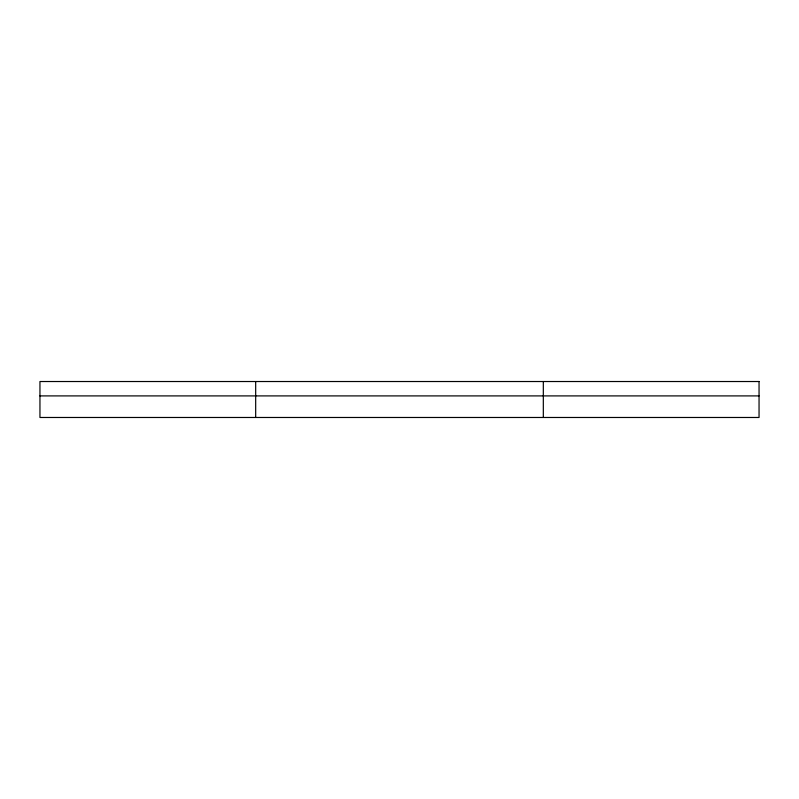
<?xml version="1.0" encoding="UTF-8"?>
<svg xmlns="http://www.w3.org/2000/svg" width="799" height="799" viewBox="0 0 799 799"><rect width="100%" height="100%" fill="white"/><g stroke="black" fill="none" stroke-linecap="round" stroke-linejoin="round"><path stroke-width="1.2" d="M39.95 395.904L759.05 395.904M543.32 381.523L543.32 417.478M255.68 381.523L255.68 417.478M759.05 381.523L39.95 381.523L39.95 417.478L759.05 417.478L759.05 381.523"/></g></svg>
